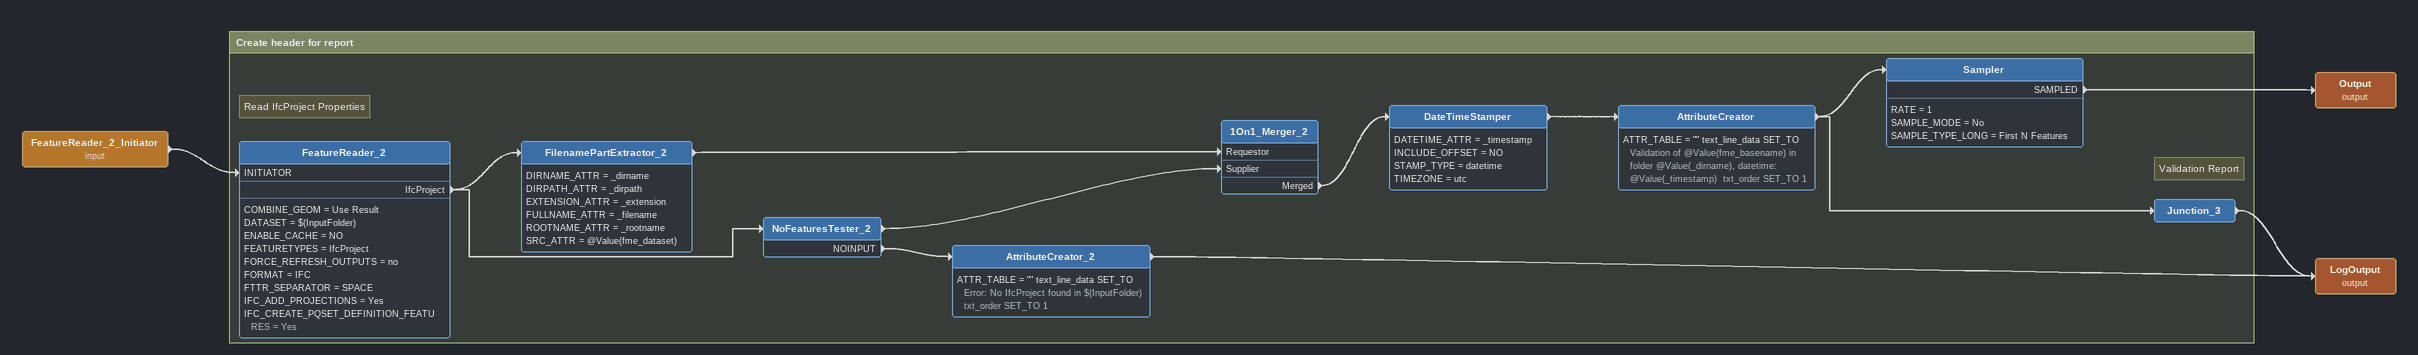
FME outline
FeatureReader_2_Initiator (input)
    -> FeatureReader_2 [INITIATOR]
Output (output)
LogOutput (output)

Bookmark: Create header for report
Note: Read IfcProject Properties
FeatureReader_2
    COMBINE_GEOM = Use Result
    DATASET = $(InputFolder)
    ENABLE_CACHE = NO
    FEATURETYPES = IfcProject
    FORCE_REFRESH_OUTPUTS = no
    FORMAT = IFC
    FTTR_SEPARATOR = SPACE
    IFC_ADD_PROJECTIONS = Yes
    IFC_CREATE_PQSET_DEFINITION_FEATURES = Yes
    IfcProject -> FilenamePartExtractor_2
    IfcProject -> NoFeaturesTester_2
FilenamePartExtractor_2
    DIRNAME_ATTR = _dirname
    DIRPATH_ATTR = _dirpath
    EXTENSION_ATTR = _extension
    FULLNAME_ATTR = _filename
    ROOTNAME_ATTR = _rootname
    SRC_ATTR = @Value(fme_dataset)
    -> 1On1_Merger_2 [Requestor]
NoFeaturesTester_2
    NOINPUT -> AttributeCreator_2
    -> 1On1_Merger_2 [Supplier]
1On1_Merger_2
    Merged -> DateTimeStamper
DateTimeStamper
    DATETIME_ATTR = _timestamp
    INCLUDE_OFFSET = NO
    STAMP_TYPE = datetime
    TIMEZONE = utc
    -> AttributeCreator
AttributeCreator
    ATTR_TABLE = "" text_line_data SET_TO Validation of @Value(fme_basename) in folder @Value(_dirname), datetime: @Value(_timestamp)  txt_order SET_TO 1
    -> Junction_3
    -> Sampler
Sampler
    RATE = 1
    SAMPLE_MODE = No
    SAMPLE_TYPE_LONG = First N Features
    SAMPLED -> Output (output)
Note: Validation Report
Junction_3
    -> LogOutput (output)
AttributeCreator_2
    ATTR_TABLE = "" text_line_data SET_TO Error: No IfcProject found in $(InputFolder)  txt_order SET_TO 1
    -> LogOutput (output)
